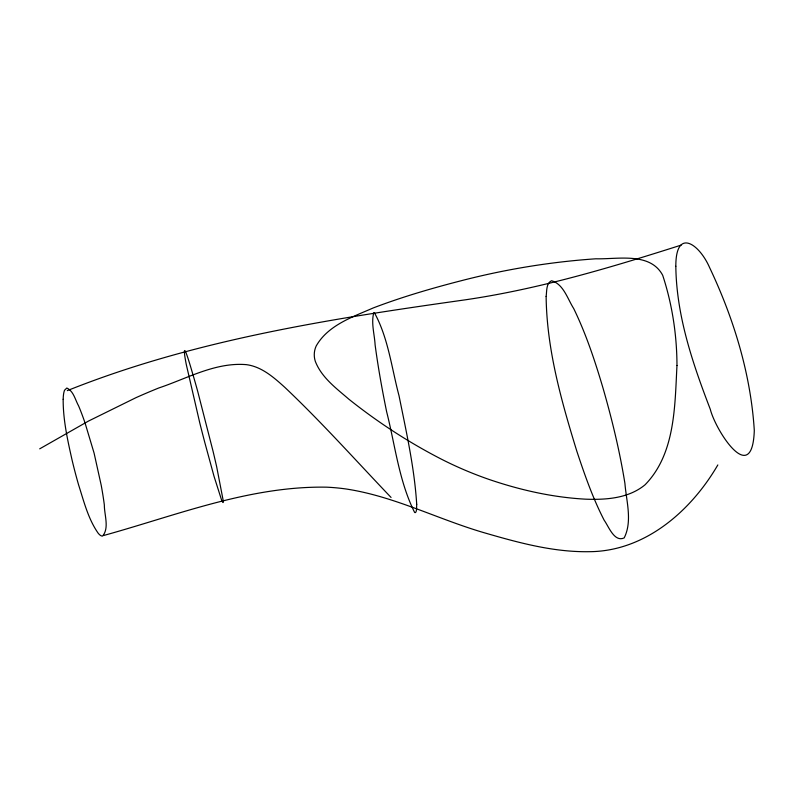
<?xml version="1.0" encoding="UTF-8"?>
<svg xmlns="http://www.w3.org/2000/svg" width="794" height="794" viewBox="0 0 794 794"><rect width="100%" height="100%" fill="white"/><g stroke="black" fill="none" stroke-linecap="round" stroke-linejoin="round"><path stroke-width="1.19" d="M717.836 464.937C691.068 510.979 645.016 551.433 589.188 551.691C553.894 552.277 519.405 542.937 485.769 533.201C438.764 519.742 394.628 496.29 345.936 488.965A214.469 208.693 -68.5 0 0 326.83 487.179C249.832 485.779 176.655 515.346 103.548 535.523M39.7 448.838L88.462 421.078L135.963 397.675A708.377 653.571 -80.3 0 1 158.8 387.968C187.225 378.46 215.561 362.034 246.448 364.654C261.782 366.699 273.841 377.448 284.887 387.412C321.917 422.458 355.871 460.58 391.055 497.441M67.291 390.638C194.252 339.842 329.758 318.94 464.321 299.963C538.332 289.244 610.09 267.737 681.173 245.108M416.711 504.359L416.532 509.42A52.96 5.816 78.8 0 1 414.637 512.458C399.054 481.402 395.154 445.305 386.638 411.768C382.113 389.616 378.103 367.344 375.115 344.924C374.55 334.373 370.957 323.019 373.785 312.707L374.401 312.707C388.286 337.946 391.65 368.069 399.025 395.73C406.26 431.668 414.418 467.686 416.711 504.359M63.163 399.313C63.063 419.897 67.599 440.154 72.095 460.133A83.32 12.545 76.2 0 0 78.586 484.846C83.866 501.351 88.124 518.839 98.188 533.231A83.817 12.674 76.1 0 0 102.625 536.029C109.483 527.97 104.262 514.75 104.342 505.004A84.412 12.863 76.2 0 0 101.215 485.263L94.099 453.126L84.978 422.736A84.283 12.843 76.2 0 0 78.596 405.883C75.241 399.918 73.564 391.025 66.835 388.028L64.552 390.221A83.608 12.635 76.3 0 0 63.163 399.313M675.823 266.268C676.409 315.724 692.705 363.553 710.283 409.257C715.622 430.636 752.335 488.032 754.3 430.467C750.757 374.024 733.745 318.454 709.578 267.518C699.097 243.54 675.724 227.541 675.823 266.268M676.974 365.488C674.801 406.071 675.386 453.741 645.085 484.767C628.62 498.414 606.04 499.942 585.555 499.168C552.386 497.372 519.703 489.948 488.34 479.189A348.546 319.823 26.5 0 1 441.613 459.279C408.771 442.427 377.676 422.19 348.824 399.164C336.14 388.187 321.451 377.438 315.268 361.22A22.619 21.785 7.8 0 1 316.161 346.045C327.922 325.222 352.566 317.005 373.259 307.933C403.243 296.499 434.129 287.607 465.215 279.706C508.031 268.878 551.81 261.802 595.877 258.794C617.682 259.4 650.167 251.817 662.682 275.26C672.21 304.261 676.895 334.959 676.974 365.488M546.133 296.44C546.719 349.3 561.358 400.891 576.781 451.061C584.602 474.604 592.781 498.175 604.194 520.259C608.71 526.491 614.318 542.53 624.193 537.895C632.57 521.201 626.327 501.103 624.918 483.417C619.767 451.339 612.095 419.718 603.132 388.504C595.093 361.26 586.141 334.145 573.705 308.548C567.601 299.04 563.512 284.024 551.532 280.719C545.984 283.438 546.897 291.249 546.133 296.44M223.392 501.54L223.154 502.523A73.782 3.087 75.7 0 1 221.308 499.188L214.033 476.321L204.743 442.268A91.34 3.752 75.7 0 1 199.81 423.063L186.272 364.456A81.494 3.384 75.7 0 1 184.744 355.742C182.392 336.458 193.408 376.664 193.766 377.398A82.655 3.484 75.7 0 1 197.766 391.601L213.07 451.339A94.546 4.02 75.7 0 1 216.673 466.773L223.392 501.54"/></g></svg>
